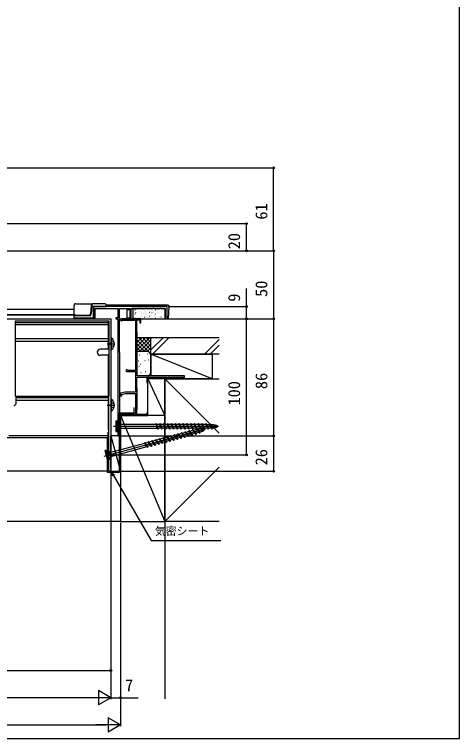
# Model space of a CAD drawing. Units: millimetres, scale not verified. Extents: x -525 to 525, y -783 to 778.
# Drawn here: x 198 to 525, y -783 to -251 of the extents above; entities that cross this region are included whole.
import ezdxf
from ezdxf.enums import TextEntityAlignment as Align

# ---------------------------------------------------------------- set-up
doc = ezdxf.new("R2010")
doc.units = ezdxf.units.MM
doc.header["$LTSCALE"] = 4
for name, color, linetype in [('0-2_YKK_11', 7, 'Continuous'), ('0-3_YKK_11E', 7, 'Continuous'), ('0-4_YKK_12', 2, 'Continuous'), ('0-5_YKK_13', 4, 'Continuous'), ('0-6_YKK_D', 6, 'Continuous'), ('0-7_YKK_ZWAK', 7, 'Continuous'), ('0-8_YSS_K', 3, 'Continuous'), ('0-9_YSS_KE', 3, 'Continuous')]:
    doc.layers.add(name, color=color, linetype=linetype)
doc.styles.add('ＭＳ ゴシック', font='')
doc.styles.get('ＭＳ ゴシック').set_extended_font_data('MS Gothic')

msp = doc.modelspace()

# ---------------------------------------------------------------- linework, layer by layer
at = {"layer": '0-2_YKK_11'}
for points in [[(305.42, -466.202), (305.709, -466.702), (308.905, -466.702), (308.905, -474.302), (310.305, -474.302), (310.305, -465.302), (256.305, -465.302), (256.305, -474.302), (257.505, -474.302), (257.505, -466.702), (274.005, -466.702), (274.005, -473.502), (272.505, -473.502), (272.505, -474.302), (274.005, -474.302)], [(274.005, -474.302), (274.005, -560.302), (274.605, -560.302), (276.005, -560.302), (276.005, -559.802), (275.805, -559.519), (275.605, -559.236), (275.605, -547.367), (275.805, -547.085), (276.005, -546.802), (276.005, -546.602), (275.805, -546.319), (275.605, -546.036), (275.605, -499.602), (275.505, -499.378), (275.405, -499.155), (275.405, -466.702), (282.805, -466.702), (282.805, -474.302), (283.805, -474.302), (283.805, -466.702), (284.601, -466.702), (284.89, -466.202), (285.12, -466.202), (285.409, -466.702), (289.901, -466.702), (290.19, -466.202), (290.42, -466.202), (290.709, -466.702), (294.901, -466.702), (295.19, -466.202), (295.42, -466.202), (295.709, -466.702), (299.901, -466.702), (300.19, -466.202), (300.42, -466.202), (300.709, -466.702), (304.901, -466.702), (305.19, -466.202), (305.42, -466.202)], [(191.905, -478.702), (188.605, -478.702), (188.605, -476.055), (188.482, -475.842), (188.678, -475.502), (189.671, -475.502), (190.005, -476.08), (190.005, -477.302), (191.505, -477.302), (191.505, -475.678), (191.005, -474.812), (191.005, -474.302), (269.005, -474.302)], [(269.005, -474.302), (269.005, -560.002), (268.905, -560.225), (268.805, -560.449), (268.805, -584.155), (268.905, -584.378), (269.005, -584.602), (269.005, -586.302), (267.405, -586.302), (267.405, -532.302), (199.105, -532.302), (199.105, -536.965), (197.605, -538.465)]]:
    msp.add_lwpolyline(points, dxfattribs=at)
msp.add_lwpolyline([(198.905, -475.702), (267.405, -475.702), (267.405, -531.302), (198.905, -531.302)], close=True, dxfattribs=at)
at = {"layer": '0-3_YKK_11E'}
for points in [[(323.005, -516.297), (288.205, -516.297), (288.205, -500.997), (288.405, -500.797), (288.405, -484.297), (288.205, -484.097), (288.005, -483.897), (288.005, -475.097), (290.205, -475.097), (290.205, -477.297), (291.005, -477.297), (291.005, -474.297), (276.705, -474.297)], [(277.311, -475.347), (277.571, -475.197), (287.005, -475.197)], [(287.005, -475.197), (287.005, -512.297), (281.411, -512.297), (281.142, -512.13)], [(280.605, -512.997), (287.005, -512.997), (287.005, -528.097), (279.505, -528.097), (276.005, -528.897), (276.005, -530.797), (277.005, -530.797), (277.005, -529.899), (279.64, -529.297), (287.005, -529.297), (287.005, -544.397), (277.205, -544.397), (277.005, -544.197), (276.805, -543.997), (276.005, -543.997), (276.005, -545.297), (296.005, -545.297), (296.005, -543.297), (295.305, -543.297), (295.305, -544.497), (288.105, -544.497), (288.105, -540.897), (288.305, -540.697), (288.305, -525.697), (288.105, -525.497), (288.105, -517.197), (295.305, -517.197), (295.305, -521.297), (296.005, -521.297), (296.005, -517.024), (296.305, -516.851), (296.905, -517.197), (310.005, -517.197), (310.005, -518.297), (310.705, -518.297), (310.705, -517.197), (322.305, -517.197), (322.305, -518.297), (323.005, -518.297), (323.005, -516.297)]]:
    msp.add_lwpolyline(points, dxfattribs=at)
for centre, radius, start, end in [((276.705, -474.997), 0.7, 89.99997, 329.99996), ((280.605, -512.397), 0.6, 26.3878, 270)]:
    msp.add_arc(centre, radius, start, end, dxfattribs=at)
at = {"layer": '0-4_YKK_12'}
for p, q in [((82.505, -467.304), (242.005, -467.304)), ((76.008, -471.302), (242.005, -471.302)), ((242.005, -471.302), (76.008, -471.302)), ((267.005, -477.302), (198.905, -477.302)), ((267.005, -478.802), (198.905, -478.802)), ((267.005, -475.702), (267.005, -496.602)), ((267.005, -489.107), (198.905, -489.107)), ((267.005, -491.053), (198.905, -491.053)), ((267.005, -496.602), (261.255, -496.602)), ((267.005, -501.102), (261.255, -501.102)), ((267.005, -501.102), (267.005, -531.302)), ((267.005, -534.302), (199.105, -534.302)), ((267.005, -532.302), (267.005, -556.202)), ((267.005, -586.302), (267.005, -557.602)), ((267.005, -557.602), (267.005, -586.302)), ((267.005, -561.802), (98.005, -561.802)), ((267.005, -560.302), (194.078, -560.302)), ((267.005, -586.302), (98.005, -586.302))]:
    msp.add_line(p, q, dxfattribs=at)
msp.add_arc((261.255, -498.852), 2.25, 90, 270, dxfattribs=at)
at = {"layer": '0-5_YKK_13'}
for p, q in [((254.967, -464.241), (254.576, -470.656)), ((264.505, -463.302), (255.466, -463.302)), ((310.803, -464.302), (265.505, -464.302)), ((280.805, -467.702), (280.805, -473.502)), ((282.805, -467.702), (281.894, -467.702)), ((285.072, -466.975), (285.155, -466.92)), ((286.655, -467.655), (286.705, -467.655)), ((287.413, -467.312), (287.423, -467.309)), ((289.695, -467.655), (289.745, -467.655)), ((292.735, -467.655), (292.785, -467.655)), ((293.922, -467.848), (293.932, -467.845)), ((295.775, -467.655), (295.825, -467.655)), ((296.666, -466.877), (296.675, -466.873)), ((298.815, -467.655), (298.865, -467.655)), ((301.855, -467.655), (301.905, -467.655)), ((301.861, -467.616), (301.944, -467.561)), ((303.175, -467.413), (303.184, -467.409)), ((304.895, -467.655), (304.945, -467.655)), ((306.663, -468.355), (306.747, -468.3)), ((307.935, -467.655), (307.985, -467.655)), ((311.805, -465.302), (311.801, -465.241)), ((242.005, -473.302), (242.005, -474.302)), ((243.005, -471.655), (253.535, -471.655)), ((253.535, -472.009), (243.005, -472.009)), ((255.935, -473.271), (256.305, -472.986)), ((285.04, -469.27), (285.09, -469.27)), ((285.04, -472.26), (285.09, -472.26)), ((285.269, -470.913), (285.278, -470.909)), ((285.868, -473.541), (285.877, -473.538)), ((286.655, -470.645), (286.705, -470.645)), ((286.655, -473.635), (286.705, -473.635)), ((286.877, -469.698), (286.96, -469.643)), ((288.012, -469.941), (288.022, -469.938)), ((288.08, -469.27), (288.13, -469.27)), ((288.08, -472.26), (288.13, -472.26)), ((288.988, -472.437), (288.998, -472.433)), ((289.695, -470.645), (289.745, -470.645)), ((289.695, -473.635), (289.745, -473.635)), ((291.12, -469.27), (291.17, -469.27)), ((291.12, -472.26), (291.17, -472.26)), ((291.132, -468.836), (291.142, -468.833)), ((291.68, -470.437), (291.763, -470.382)), ((291.778, -471.448), (291.788, -471.445)), ((292.735, -470.645), (292.785, -470.645)), ((292.735, -473.635), (292.785, -473.635)), ((293.484, -473.16), (293.568, -473.105)), ((294.16, -469.27), (294.21, -469.27)), ((294.16, -472.26), (294.21, -472.26)), ((294.369, -468.657), (294.452, -468.602)), ((294.521, -470.477), (294.531, -470.474)), ((295.497, -472.972), (295.507, -472.969)), ((295.775, -470.645), (295.825, -470.645)), ((295.775, -473.635), (295.825, -473.635)), ((297.2, -469.27), (297.25, -469.27)), ((297.2, -472.26), (297.25, -472.26)), ((297.642, -469.372), (297.651, -469.369)), ((298.288, -471.984), (298.297, -471.981)), ((298.815, -470.645), (298.865, -470.645)), ((298.815, -473.635), (298.865, -473.635)), ((299.172, -469.396), (299.255, -469.341)), ((300.24, -469.27), (300.29, -469.27)), ((300.24, -472.26), (300.29, -472.26)), ((300.432, -468.384), (300.441, -468.381)), ((300.976, -472.119), (301.06, -472.064)), ((301.031, -471.013), (301.04, -471.01)), ((301.855, -470.645), (301.905, -470.645)), ((301.855, -473.635), (301.905, -473.635)), ((302.007, -473.508), (302.016, -473.505)), ((303.28, -469.27), (303.33, -469.27)), ((303.28, -472.26), (303.33, -472.26)), ((304.151, -469.908), (304.16, -469.905)), ((304.797, -472.52), (304.806, -472.517)), ((304.895, -470.645), (304.945, -470.645)), ((304.895, -473.635), (304.945, -473.635)), ((305.779, -472.858), (305.862, -472.803)), ((306.32, -469.27), (306.37, -469.27)), ((306.32, -472.26), (306.37, -472.26)), ((306.941, -468.92), (306.95, -468.917)), ((307.54, -471.549), (307.549, -471.546)), ((307.935, -470.645), (307.985, -470.645)), ((307.935, -473.635), (307.985, -473.635)), ((308.468, -471.078), (308.552, -471.023)), ((254.284, -474.302), (254.584, -474.302)), ((275.405, -474.302), (287.305, -474.302)), ((285.992, -474.201), (286.076, -474.146)), ((292.377, -474.077), (292.387, -474.074)), ((298.287, -473.899), (298.37, -473.844)), ((308.516, -474.044), (308.525, -474.041)), ((266.285, -492.702), (271.962, -492.702)), ((266.285, -537.802), (271.962, -537.802)), ((270.977, -553.305), (348.117, -553.305)), ((275.818, -553.442), (275.818, -551.83)), ((305.075, -551.205), (304.798, -552.03)), ((307.618, -552.03), (309.305, -555.405)), ((309.582, -554.58), (307.895, -551.205)), ((310.438, -552.03), (312.125, -555.405)), ((312.402, -554.58), (310.715, -551.205)), ((313.258, -552.03), (314.945, -555.405)), ((315.222, -554.58), (313.535, -551.205)), ((316.078, -552.03), (317.765, -555.405)), ((318.042, -554.58), (316.355, -551.205)), ((318.898, -552.03), (320.585, -555.405)), ((320.862, -554.58), (319.175, -551.205)), ((321.718, -552.03), (323.405, -555.405)), ((323.682, -554.58), (321.995, -551.205)), ((324.538, -552.03), (326.225, -555.405)), ((326.502, -554.58), (324.815, -551.205)), ((327.358, -552.03), (329.045, -555.405)), ((329.322, -554.58), (327.635, -551.205)), ((330.178, -552.03), (331.865, -555.405)), ((332.142, -554.58), (330.455, -551.205)), ((332.998, -552.03), (334.685, -555.405)), ((334.962, -554.58), (333.275, -551.205)), ((336.095, -551.205), (335.818, -552.03)), ((338.638, -552.03), (340.325, -555.405)), ((340.602, -554.58), (338.915, -551.205)), ((339.327, -552.03), (341.458, -552.03)), ((342.012, -552.03), (343.145, -552.03)), ((343.145, -552.03), (343.145, -554.58)), ((263.984, -575.218), (338.496, -555.253)), ((276.645, -554.78), (273.345, -557.055)), ((275.818, -554.082), (276.645, -553.886)), ((306.762, -554.58), (306.485, -555.405)), ((320.671, -561.349), (318.168, -558.526)), ((320.838, -558.664), (323.341, -561.488)), ((323.395, -560.619), (320.892, -557.796)), ((323.562, -557.934), (326.065, -560.758)), ((326.119, -559.889), (323.616, -557.066)), ((326.34, -556.336), (326.286, -557.205)), ((329.01, -556.475), (331.513, -559.298)), ((331.567, -558.43), (329.064, -555.606)), ((329.676, -556.296), (331.734, -555.745)), ((332.269, -555.602), (333.363, -555.308)), ((333.363, -555.308), (334.023, -557.771)), ((334.023, -557.771), (333.756, -557.843)), ((337.782, -554.58), (337.505, -555.405)), ((343.145, -554.58), (342.868, -554.58)), ((301.604, -566.458), (299.101, -563.635)), ((301.771, -563.773), (304.274, -566.597)), ((304.328, -565.728), (301.825, -562.905)), ((304.495, -563.044), (306.998, -565.867)), ((307.052, -564.998), (304.549, -562.175)), ((307.219, -562.314), (309.722, -565.137)), ((309.776, -564.269), (307.273, -561.445)), ((309.943, -561.584), (312.446, -564.407)), ((312.5, -563.539), (309.997, -560.715)), ((312.667, -560.854), (315.17, -563.677)), ((315.224, -562.809), (312.721, -559.985)), ((315.391, -560.124), (317.894, -562.947)), ((317.948, -562.079), (315.445, -559.256)), ((318.114, -559.394), (320.617, -562.218)), ((328.843, -559.159), (328.789, -560.028)), ((296.377, -564.365), (296.323, -565.233)), ((298.88, -567.188), (298.826, -568.057)), ((299.047, -564.503), (301.55, -567.327)), ((268.696, -574.098), (268.279, -572.541)), ((268.862, -574.716), (269.61, -574.313)), ((269.841, -575.176), (267.242, -578.228))]:
    msp.add_line(p, q, dxfattribs=at)
for points in [[(256.005, -465.302), (255.931, -473.802), (243.005, -473.802), (242.005, -473.802), (242.005, -472.216), (242.005, -464.302)], [(243.005, -463.302), (254.028, -463.302), (255.466, -463.302)], [(254.467, -464.241), (254.466, -464.271), (254.077, -470.625)], [(255.505, -465.302), (265.505, -465.302), (265.505, -464.302)], [(256.505, -465.302), (256.005, -465.802), (256.005, -471.602), (256.305, -471.602)], [(281.894, -467.702), (281.676, -467.702), (281.105, -467.702), (280.805, -467.702)], [(306.256, -474.302), (311.033, -474.302), (311.333, -474.302), (311.805, -465.302), (311.505, -465.303)], [(280.805, -473.502), (281.105, -473.502), (281.676, -473.502), (281.894, -473.502), (282.805, -473.502)], [(242.005, -474.302), (242.305, -474.302), (254.284, -474.302)], [(255.593, -473.776), (255.505, -474.302), (255.201, -474.302), (254.884, -474.302), (254.584, -474.302), (254.579, -473.802)], [(271.101, -494.777), (269.194, -493.847), (268.585, -492.702), (269.194, -491.557), (271.101, -490.627)], [(271.101, -539.877), (269.194, -538.947), (268.585, -537.802), (269.194, -536.657), (271.101, -535.727)], [(276.645, -551.83), (273.345, -549.555), (272.645, -549.555), (272.645, -557.055), (273.345, -557.055), (273.345, -549.555)], [(273.345, -549.755), (275.818, -551.83), (302.465, -551.83)], [(273.345, -552.655), (275.818, -553.432), (276.645, -553.886), (273.345, -552.933)], [(273.345, -553.305), (275.818, -554.082), (275.818, -554.78)], [(306.073, -554.58), (303.942, -554.58), (302.255, -551.205), (303.665, -555.405), (303.942, -554.58)], [(302.645, -554.755), (302.645, -551.83), (302.567, -551.83)], [(308.893, -554.58), (306.762, -554.58), (305.075, -551.205), (306.485, -555.405), (304.798, -552.03), (302.667, -552.03)], [(311.713, -554.58), (309.582, -554.58), (309.305, -555.405), (307.895, -551.205), (307.618, -552.03), (305.487, -552.03)], [(314.533, -554.58), (312.402, -554.58), (312.125, -555.405), (310.715, -551.205), (310.438, -552.03), (308.307, -552.03)], [(317.353, -554.58), (315.222, -554.58), (314.945, -555.405), (313.535, -551.205), (313.258, -552.03), (311.127, -552.03)], [(320.173, -554.58), (318.042, -554.58), (317.765, -555.405), (316.355, -551.205), (316.078, -552.03), (313.947, -552.03)], [(322.993, -554.58), (320.862, -554.58), (320.585, -555.405), (319.175, -551.205), (318.898, -552.03), (316.767, -552.03)], [(325.813, -554.58), (323.682, -554.58), (323.405, -555.405), (321.995, -551.205), (321.718, -552.03), (319.587, -552.03)], [(328.633, -554.58), (326.502, -554.58), (326.225, -555.405), (324.815, -551.205), (324.538, -552.03), (322.407, -552.03)], [(331.453, -554.58), (329.322, -554.58), (329.045, -555.405), (327.635, -551.205), (327.358, -552.03), (325.227, -552.03)], [(334.273, -554.58), (332.142, -554.58), (331.865, -555.405), (330.455, -551.205), (330.178, -552.03), (328.047, -552.03)], [(337.093, -554.58), (334.962, -554.58), (334.685, -555.405), (333.275, -551.205), (332.998, -552.03), (330.867, -552.03)], [(339.913, -554.58), (337.782, -554.58), (336.095, -551.205), (337.505, -555.405), (335.818, -552.03), (333.687, -552.03)], [(342.733, -554.58), (340.602, -554.58), (340.325, -555.405), (338.915, -551.205), (338.638, -552.03), (336.507, -552.03)], [(273.345, -556.855), (275.818, -554.78), (303.455, -554.78)], [(322.73, -560.798), (320.671, -561.349), (320.617, -562.218), (318.168, -558.526), (318.114, -559.394), (316.056, -559.946)], [(325.453, -560.068), (323.395, -560.619), (323.341, -561.488), (320.892, -557.796), (320.838, -558.664), (318.78, -559.216)], [(328.177, -559.338), (326.119, -559.889), (326.065, -560.758), (323.616, -557.066), (323.562, -557.934), (321.504, -558.486)], [(330.901, -558.608), (328.843, -559.159), (326.34, -556.336), (328.789, -560.028), (326.286, -557.205), (324.228, -557.756)], [(333.625, -557.878), (331.567, -558.43), (331.513, -559.298), (329.064, -555.606), (329.01, -556.475), (326.952, -557.026)], [(303.662, -565.907), (301.604, -566.458), (301.55, -567.327), (299.101, -563.635), (299.047, -564.503), (296.989, -565.055)], [(306.386, -565.177), (304.328, -565.728), (304.274, -566.597), (301.825, -562.905), (301.771, -563.773), (299.713, -564.325)], [(309.11, -564.447), (307.052, -564.998), (306.998, -565.867), (304.549, -562.175), (304.495, -563.044), (302.437, -563.595)], [(311.834, -563.717), (309.776, -564.269), (309.722, -565.137), (307.273, -561.445), (307.219, -562.314), (305.161, -562.865)], [(314.558, -562.987), (312.5, -563.539), (312.446, -564.407), (309.997, -560.715), (309.943, -561.584), (307.885, -562.135)], [(317.282, -562.257), (315.224, -562.809), (315.17, -563.677), (312.721, -559.985), (312.667, -560.854), (310.609, -561.405)], [(320.006, -561.527), (317.948, -562.079), (317.894, -562.947), (315.445, -559.256), (315.391, -560.124), (313.332, -560.676)], [(265.353, -571.176), (268.279, -572.541), (294.018, -565.644)], [(267.191, -578.034), (269.042, -575.39), (295.738, -568.237)], [(298.214, -567.366), (296.156, -567.918), (293.653, -565.094), (296.102, -568.786), (296.156, -567.918)], [(294.949, -568.423), (294.192, -565.597), (294.117, -565.617)], [(300.938, -566.637), (298.88, -567.188), (296.377, -564.365), (298.826, -568.057), (296.323, -565.233), (294.265, -565.785)], [(269.078, -572.327), (265.301, -570.983), (264.625, -571.164), (266.566, -578.409), (267.242, -578.228), (265.301, -570.983)], [(266.104, -573.978), (268.693, -574.089), (269.61, -574.313), (266.176, -574.247)], [(266.272, -574.605), (268.862, -574.716), (269.042, -575.39)]]:
    msp.add_lwpolyline(points, dxfattribs=at)
for points in [[(308.905, -466.702), (285.005, -466.702), (285.005, -474.3), (308.905, -474.3)], [(269.005, -488.452), (269.005, -496.952), (269.514, -496.952), (269.514, -488.452)], [(269.005, -533.552), (269.005, -542.052), (269.514, -542.052), (269.514, -533.552)], [(343.145, -555.405), (341.458, -552.03), (341.735, -551.205)], [(334.237, -558.568), (331.734, -555.745), (331.788, -554.876)]]:
    msp.add_lwpolyline(points, close=True, dxfattribs=at)
for centre, radius, start, end in [((243.005, -464.302), 1, 89.99998, 180.00002), ((255.466, -464.302), 1, 89.99998, 176.49999), ((264.505, -464.302), 1, 0, 89.99998), ((310.803, -465.302), 1, 3.50001, 90.00002), ((265.974, -492.702), 5.531, 309.79415, 50.20587), ((265.974, -537.802), 5.531, 309.79415, 50.20587), ((343.145, -560.608), 8.579, 58.36163, 90.00002), ((343.145, -556.197), 4.167, 43.949, 90.00002), ((343.145, -546.001), 8.579, 270, 301.63839), ((343.145, -550.413), 4.167, 270, 316.05097), ((335.584, -563.595), 8.579, 73.36163, 105.00002), ((334.442, -559.333), 4.167, 58.949, 105.00002), ((331.803, -549.485), 8.579, 285, 316.63839), ((332.945, -553.746), 4.167, 285, 331.05097)]:
    msp.add_arc(centre, radius, start, end, dxfattribs=at)
for centre, major_axis, ratio, start_param, end_param in [((255.466, -464.302), (0, 1), 0.5, 6.2831853, 7.7928951), ((243.005, -472.216), (1, 0), 0.56066, 1.5707963, 3.1415927), ((243.005, -472.216), (1, 0), 0.207107, 1.5707963, 3.1415927), ((253.578, -470.595), (0.065, 1.06), 0.470671, 3.1847739, 4.712389), ((253.578, -470.595), (0.086, 1.413), 0.706446, 3.1847739, 4.712389)]:
    msp.add_ellipse(centre, major_axis=major_axis, ratio=ratio, start_param=start_param, end_param=end_param, dxfattribs=at)
at = {"layer": '0-6_YKK_D'}
for p, q in [((89.505, -363.302), (389.506, -363.302)), ((388.506, -424.302), (388.506, -363.302)), ((111.791, -404.302), (369.506, -404.302)), ((368.506, -424.302), (368.506, -404.302)), ((129.605, -424.302), (369.506, -424.302)), ((129.605, -424.302), (389.506, -424.302)), ((322.628, -424.302), (389.506, -424.302)), ((388.506, -424.302), (388.506, -474.302)), ((311.005, -465.302), (369.506, -465.302)), ((311.005, -474.302), (369.506, -474.302)), ((311.005, -474.302), (389.506, -474.302)), ((311.005, -474.302), (369.506, -474.302)), ((337.768, -474.302), (389.506, -474.302)), ((368.506, -574.302), (368.506, -474.302)), ((388.506, -474.302), (388.506, -560.302)), ((276.705, -560.302), (389.506, -560.302)), ((276.705, -560.302), (389.506, -560.302)), ((388.506, -560.302), (388.506, -586.302)), ((269.805, -574.302), (369.506, -574.302)), ((269.005, -587.002), (269.005, -733.8)), ((269.005, -587.002), (269.005, -753.8)), ((269.005, -587.002), (269.005, -753.8)), ((269.705, -586.302), (389.506, -586.302)), ((276.003, -624.298), (276.003, -753.8)), ((276.005, -693.8), (276.005, -773.8)), ((96.005, -732.8), (269.005, -732.8)), ((269.005, -752.8), (259.912, -747.55)), ((259.912, -747.55), (259.912, -758.05)), ((258.505, -752.8), (-209.495, -752.8)), ((269.005, -752.8), (250.818, -752.8)), ((269.005, -752.8), (259.912, -758.05)), ((276.005, -772.8), (266.912, -767.55)), ((266.912, -767.55), (266.912, -778.05)), ((-216.495, -772.8), (265.505, -772.8)), ((276.005, -772.8), (257.818, -772.8)), ((276.005, -772.8), (266.912, -778.05))]:
    msp.add_line(p, q, dxfattribs=at)
for points in [[(368.506, -474.302), (368.506, -465.302), (368.506, -451.934)], [(270.38, -589.852), (269.696, -587.302), (271.563, -589.168)], [(269.696, -587.302), (270.971, -589.51), (298.57, -637.303), (349.69, -637.303)], [(269.005, -752.8), (276.003, -752.8), (289.031, -752.8)]]:
    msp.add_lwpolyline(points, dxfattribs=at)
for centre in [(388.506, -363.302), (368.506, -404.302), (368.506, -424.302), (388.506, -424.302), (388.506, -424.302), (368.506, -465.302), (368.506, -474.302), (368.506, -474.302), (388.506, -474.302), (388.506, -474.302), (388.506, -560.302), (388.506, -560.302), (368.506, -574.302), (388.506, -586.302), (269.005, -732.8), (276.003, -752.8)]:
    msp.add_circle(centre, 0.637, dxfattribs=at)
at = {"layer": '0-7_YKK_ZWAK'}
msp.add_lwpolyline([(-525, -782.8), (525, -782.8), (525, 747.2)], dxfattribs=at)
at = {"layer": '0-8_YSS_K'}
for p, q in [((298.404, -488.298), (288.404, -488.298)), ((288.404, -494.327), (294.434, -488.298)), ((288.405, -497.156), (297.262, -488.298)), ((288.405, -491.499), (291.606, -488.298)), ((289.546, -488.298), (298.405, -497.155)), ((292.375, -488.298), (298.404, -494.327)), ((295.203, -488.298), (298.404, -491.499)), ((298.032, -488.298), (298.404, -488.67)), ((298.405, -501.298), (298.404, -488.298)), ((298.405, -500.298), (298.404, -488.298)), ((348.506, -488.298), (298.404, -488.298)), ((298.404, -497.192), (307.299, -488.298)), ((299.541, -500.298), (311.541, -488.298)), ((337.725, -500.298), (348.506, -489.517)), ((288.404, -489.984), (298.405, -499.984)), ((288.404, -492.812), (293.89, -498.298)), ((290.091, -498.298), (298.404, -489.984)), ((292.919, -498.298), (298.404, -492.812)), ((341.968, -500.298), (348.506, -493.76)), ((288.405, -495.641), (291.08, -498.315)), ((295.405, -498.298), (288.405, -498.298)), ((295.6, -500.125), (295.8, -500.125)), ((295.73, -498.315), (298.404, -495.641)), ((297.61, -499.264), (298.405, -498.469)), ((343.404, -518.299), (298.404, -500.298)), ((298.404, -500.298), (343.404, -500.298)), ((298.405, -500.298), (298.405, -516.297)), ((343.404, -500.298), (343.404, -518.298)), ((287.905, -502.624), (288.105, -502.624)), ((289.094, -505.133), (289.294, -505.133)), ((289.761, -500.793), (289.962, -500.793)), ((293.931, -504.799), (294.131, -504.799)), ((296.601, -504.465), (296.801, -504.465)), ((298.404, -516.298), (298.404, -501.298)), ((298.405, -513.297), (298.405, -501.298)), ((289.428, -510.14), (289.628, -510.14)), ((289.621, -509.053), (289.821, -509.053)), ((290.828, -507.592), (291.028, -507.592)), ((293.1, -509.138), (293.3, -509.138)), ((289.925, -512.646), (290.125, -512.646)), ((291.097, -513.812), (291.297, -513.812)), ((294.101, -512.98), (294.301, -512.98)), ((295.405, -516.298), (288.205, -516.298)), ((308.505, -518.297), (296.005, -518.298)), ((296.006, -545.298), (296.005, -518.298)), ((296.005, -518.304), (308.506, -545.297)), ((343.404, -518.298), (298.404, -518.298)), ((324.43, -518.297), (298.405, -518.298)), ((308.505, -518.294), (308.505, -623.294)), ((308.506, -545.297), (308.505, -518.297)), ((308.505, -518.297), (308.508, -623.297)), ((308.505, -518.297), (348.508, -558.3)), ((308.506, -518.294), (348.508, -518.294)), ((276.005, -545.298), (308.505, -623.294)), ((269.005, -560.302), (276.005, -586.302)), ((308.506, -623.294), (348.508, -583.292)), ((276.005, -623.298), (83.505, -623.298)), ((348.508, -623.294), (308.506, -623.294)), ((308.508, -623.288), (308.508, -753.644))]:
    msp.add_line(p, q, dxfattribs=at)
msp.add_lwpolyline([(348.506, -500.298), (298.404, -500.298), (298.404, -488.298)], dxfattribs=at)
for points in [[(276.005, -609.899), (276.005, -623.298), (308.508, -623.297), (308.506, -545.297), (276.005, -545.298)], [(276.005, -560.302), (269.005, -560.302), (269.005, -586.302), (276.005, -586.302)]]:
    msp.add_lwpolyline(points, close=True, dxfattribs=at)
for centre, start, end in [((295.405, -501.298), 0.00137, 90.00137), ((295.406, -513.298), 270.00137, 0.00137)]:
    msp.add_arc(centre, 3, start, end, dxfattribs=at)
at = {"layer": '0-9_YSS_KE'}
for p, q in [((286.005, -543.402), (286.005, -539.402)), ((275.005, -543.402), (286.005, -543.402)), ((275.005, -543.402), (275.005, -587.302))]:
    msp.add_line(p, q, dxfattribs=at)
msp.add_lwpolyline([(275.005, -587.302), (266.455, -587.302), (266.455, -561.302)], dxfattribs=at)

# ---------------------------------------------------------------- texts
at = {"layer": '0-6_YKK_D', "style": 'ＭＳ ゴシック'}
for s, p in [('61', (386.506, -401.37)), ('20', (366.506, -423.165)), ('50', (386.506, -458.165)), ('9', (366.506, -461.706)), ('86', (386.506, -525.961)), ('100', (366.506, -538.006)), ('26', (386.506, -581.995))]:
    msp.add_text(s, height=8.798, rotation=90, dxfattribs=at).set_placement(p, align=Align.BOTTOM_LEFT)
for s, height, p in [('気密シート', 5.865, (301.237, -635.01)), ('7', 8.798, (279.394, -750.8))]:
    msp.add_text(s, height=height, dxfattribs=at).set_placement(p, align=Align.BOTTOM_LEFT)

doc.saveas('drawing.dxf')
